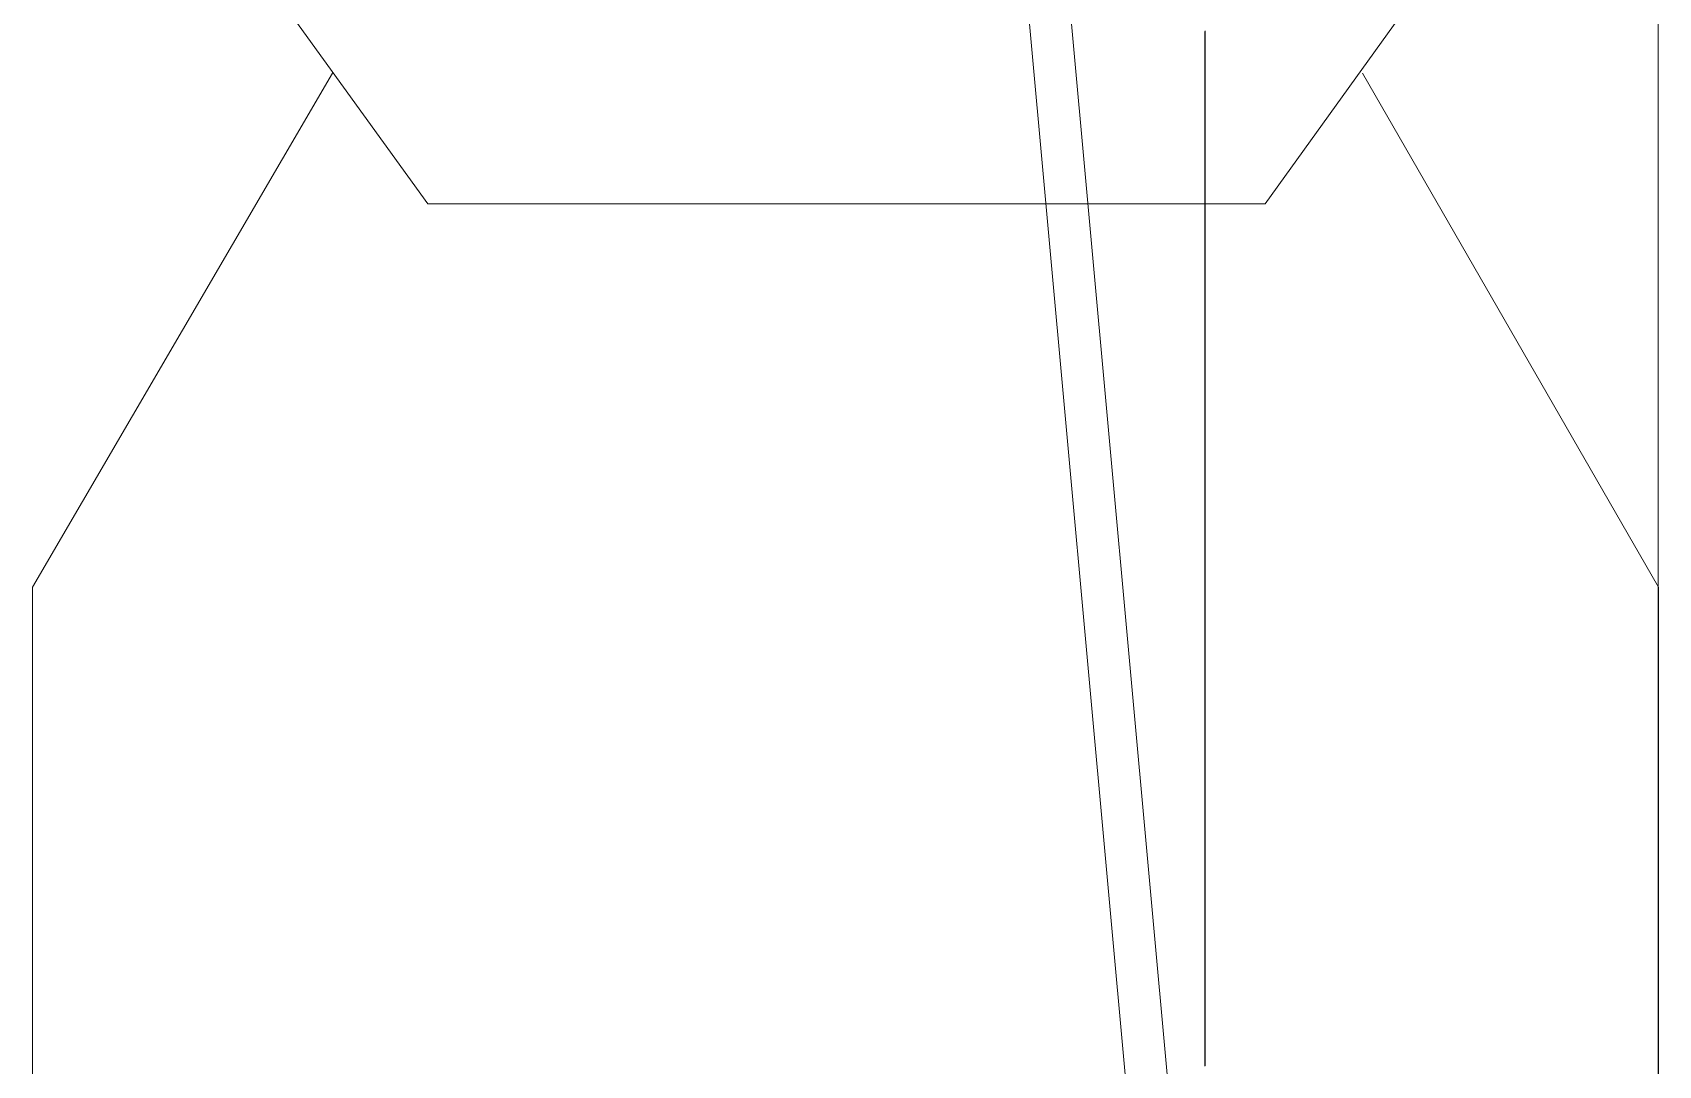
# Model space of a CAD drawing. Extents: x 65572 to 72871, y 30718 to 33858.
# Drawn here: x 65706.481 to 65710.002, y 31690.323 to 31692.561 of the extents above; entities that cross this region are included whole.
import ezdxf

# ---------------------------------------------------------------- set-up
doc = ezdxf.new("R2010")
doc.units = 0
doc.header["$LTSCALE"] = 0.5
doc.header["$MEASUREMENT"] = 0
doc.layers.get('0').update_dxf_attribs({"color": 20, "linetype": 'CONTINUOUS'})
doc.layers.add('Framing', color=142, linetype='CONTINUOUS', lineweight=13)
doc.layers.add('Layout', color=154, linetype='CONTINUOUS', lineweight=5)

# ---------------------------------------------------------------- blocks, each defined once
blk = doc.blocks.new('12fstg01')
at = {"color": 0, "linetype": 'ByBlock'}
for p, q in [((0.119707, 0.073992), (0.163991, 0.073992)), ((0.163991, 0.073992), (0.187379, 0.060338)), ((0.181428, 0.056002), (0.206338, 0.073992)), ((0.181428, 0.017898), (0.181428, 0.056002)), ((0.206338, 0), (0.181428, 0.017898)), ((0.163991, 0), (0.187379, 0.01347)), ((0.119707, 0), (0.163991, 0))]:
    blk.add_line(p, q, dxfattribs=at)

msp = doc.modelspace()

# ---------------------------------------------------------------- linework, layer by layer
at = {"layer": 'Framing'}
msp.add_line((65710.001499, 31646.573358), (65710.001499, 31987.019194), dxfattribs=at)
at = {"layer": 'Layout', "linetype": 'ByBlock'}
for p, q in [((65708.020398, 31700.399654), (65709.020081, 31689.403142)), ((65709.020403, 31689.398956), (65708.020398, 31700.39901)), ((65708.020398, 31699.397953), (65709.020081, 31688.401441))]:
    msp.add_line(p, q, dxfattribs=at)
msp.add_lwpolyline([(65709.020081, 31690.32222), (65709.020081, 31690.324257), (65709.020081, 31690.326295), (65709.020081, 31690.328332), (65709.020081, 31690.330369), (65709.020081, 31690.332406), (65709.020081, 31690.334444), (65709.020081, 31690.336481), (65709.020081, 31690.338518), (65709.020081, 31690.340556), (65709.020081, 31690.342593), (65709.020081, 31690.34463), (65709.020081, 31690.346667), (65709.020081, 31690.348705), (65709.020081, 31690.350742), (65709.020081, 31690.352779), (65709.020081, 31690.354816), (65709.020081, 31690.356854), (65709.020081, 31690.358891), (65709.020081, 31690.360928), (65709.020081, 31690.362965), (65709.020081, 31690.365003), (65709.020081, 31690.36704), (65709.020081, 31690.369077), (65709.020081, 31690.371114), (65709.020081, 31690.373152), (65709.020081, 31690.375189), (65709.020081, 31690.377226), (65709.020081, 31690.379263), (65709.020081, 31690.381301), (65709.020081, 31690.383338), (65709.020081, 31690.385375), (65709.020081, 31690.387413), (65709.020081, 31690.38945), (65709.020081, 31690.391487), (65709.020081, 31690.393524), (65709.020081, 31690.395562), (65709.020081, 31690.397599), (65709.020081, 31690.399636), (65709.020081, 31690.401673), (65709.020081, 31690.403711), (65709.020081, 31690.405748), (65709.020081, 31690.407785), (65709.020081, 31690.409822), (65709.020081, 31690.41186), (65709.020081, 31690.413897), (65709.020081, 31690.415934), (65709.020081, 31690.417971), (65709.020081, 31690.420009), (65709.020081, 31690.422046), (65709.020081, 31690.424083), (65709.020081, 31690.42612), (65709.020081, 31690.428158), (65709.020081, 31690.430195), (65709.020081, 31690.432232), (65709.020081, 31690.43427), (65709.020081, 31690.436307), (65709.020081, 31690.438344), (65709.020081, 31690.440381), (65709.020081, 31690.442419), (65709.020081, 31690.444456), (65709.020081, 31690.446493), (65709.020081, 31690.44853), (65709.020081, 31690.450568), (65709.020081, 31690.452605), (65709.020081, 31690.454642), (65709.020081, 31690.456679), (65709.020081, 31690.458717), (65709.020081, 31690.460754), (65709.020081, 31690.462791), (65709.020081, 31690.464828), (65709.020081, 31690.466866), (65709.020081, 31690.468903), (65709.020081, 31690.47094), (65709.020081, 31690.472977), (65709.020081, 31690.475015), (65709.020081, 31690.477052), (65709.020081, 31690.479089), (65709.020081, 31690.481127), (65709.020081, 31690.483164), (65709.020081, 31690.485201), (65709.020081, 31690.487238), (65709.020081, 31690.489276), (65709.020081, 31690.491313), (65709.020081, 31690.49335), (65709.020081, 31690.495387), (65709.020081, 31690.497425), (65709.020081, 31690.499462), (65709.020081, 31690.501499), (65709.020081, 31690.503536), (65709.020081, 31690.505574), (65709.020081, 31690.507611), (65709.020081, 31690.509648), (65709.020081, 31690.511685), (65709.020081, 31690.513723), (65709.020081, 31690.51576), (65709.020081, 31690.517797), (65709.020081, 31690.519834), (65709.020081, 31690.521872), (65709.020081, 31690.523909), (65709.020081, 31690.525946), (65709.020081, 31690.527984), (65709.020081, 31690.530021), (65709.020081, 31690.532058), (65709.020081, 31690.534095), (65709.020081, 31690.536133), (65709.020081, 31690.53817), (65709.020081, 31690.540207), (65709.020081, 31690.542244), (65709.020081, 31690.544282), (65709.020081, 31690.546319), (65709.020081, 31690.548356), (65709.020081, 31690.550393), (65709.020081, 31690.552431), (65709.020081, 31690.554468), (65709.020081, 31690.556505), (65709.020081, 31690.558542), (65709.020081, 31690.56058), (65709.020081, 31690.562617), (65709.020081, 31690.564654), (65709.020081, 31690.566691), (65709.020081, 31690.568729), (65709.020081, 31690.570766), (65709.020081, 31690.572803), (65709.020081, 31690.574841), (65709.020081, 31690.576878), (65709.020081, 31690.578915), (65709.020081, 31690.580952), (65709.020081, 31690.58299), (65709.020081, 31690.585027), (65709.020081, 31690.587064), (65709.020081, 31690.589101), (65709.020081, 31690.591139), (65709.020081, 31690.59442), (65709.020081, 31690.597702), (65709.020081, 31690.600984), (65709.020081, 31690.604266), (65709.020081, 31690.607547), (65709.020081, 31690.610829), (65709.020081, 31690.614111), (65709.020081, 31690.617392), (65709.020081, 31690.620674), (65709.020081, 31690.623956), (65709.020081, 31690.627238), (65709.020081, 31690.630519), (65709.020081, 31690.633801), (65709.020081, 31690.637083), (65709.020081, 31690.640365), (65709.020081, 31690.643646), (65709.020081, 31690.646928), (65709.020081, 31690.65021), (65709.020081, 31690.653492), (65709.020081, 31690.656773), (65709.020081, 31690.660055), (65709.020081, 31690.663337), (65709.020081, 31690.666619), (65709.020081, 31690.6699), (65709.020081, 31690.673182), (65709.020081, 31690.676464), (65709.020081, 31690.679745), (65709.020081, 31690.683027), (65709.020081, 31690.686309), (65709.020081, 31690.689591), (65709.020081, 31690.692872), (65709.020081, 31690.696154), (65709.020081, 31690.699436), (65709.020081, 31690.702718), (65709.020081, 31690.705999), (65709.020081, 31690.709281), (65709.020081, 31690.712563), (65709.020081, 31690.715845), (65709.020081, 31690.719126), (65709.020081, 31690.722408), (65709.020081, 31690.72569), (65709.020081, 31690.728971), (65709.020081, 31690.732253), (65709.020081, 31690.735535), (65709.020081, 31690.738817), (65709.020081, 31690.742098), (65709.020081, 31690.74538), (65709.020081, 31690.748662), (65709.020081, 31690.751944), (65709.020081, 31690.755225), (65709.020081, 31690.758507), (65709.020081, 31690.761789), (65709.020081, 31690.765071), (65709.020081, 31690.768352), (65709.020081, 31690.771634), (65709.020081, 31690.774916), (65709.020081, 31690.778197), (65709.020081, 31690.781479), (65709.020081, 31690.784761), (65709.020081, 31690.788043), (65709.020081, 31690.791324), (65709.020081, 31690.794606), (65709.020081, 31690.797888), (65709.020081, 31690.80117), (65709.020081, 31690.804451), (65709.020081, 31690.807733), (65709.020081, 31690.811015), (65709.020081, 31690.814297), (65709.020081, 31690.817578), (65709.020081, 31690.82086), (65709.020081, 31690.824142), (65709.020081, 31690.827423), (65709.020081, 31690.830705), (65709.020081, 31690.833987), (65709.020081, 31690.837269), (65709.020081, 31690.84055), (65709.020081, 31690.843832), (65709.020081, 31690.847114), (65709.020081, 31690.850396), (65709.020081, 31690.853677), (65709.020081, 31690.856959), (65709.020081, 31690.860241), (65709.020081, 31690.863523), (65709.020081, 31690.866804), (65709.020081, 31690.870086), (65709.020081, 31690.873368), (65709.020081, 31690.87665), (65709.020081, 31690.879931), (65709.020081, 31690.883213), (65709.020081, 31690.886495), (65709.020081, 31690.889776), (65709.020081, 31690.893058), (65709.020081, 31690.89634), (65709.020081, 31690.899622), (65709.020081, 31690.902903), (65709.020081, 31690.906185), (65709.020081, 31690.909467), (65709.020081, 31690.912749), (65709.020081, 31690.91603), (65709.020081, 31690.919312), (65709.020081, 31690.922594), (65709.020081, 31690.925876), (65709.020081, 31690.929157), (65709.020081, 31690.932439), (65709.020081, 31690.935721), (65709.020081, 31690.939002), (65709.020081, 31690.942284), (65709.020081, 31690.945566), (65709.020081, 31690.948848), (65709.020081, 31690.952129), (65709.020081, 31690.955411), (65709.020081, 31690.958693), (65709.020081, 31690.961975), (65709.020081, 31690.965256), (65709.020081, 31690.968538), (65709.020081, 31690.97182), (65709.020081, 31690.975102), (65709.020081, 31690.978383), (65709.020081, 31690.981665), (65709.020081, 31690.984947), (65709.020081, 31690.988228), (65709.020081, 31690.99151), (65709.020081, 31690.994792), (65709.020081, 31690.998074), (65709.020081, 31691.001355), (65709.020081, 31691.004637), (65709.020081, 31691.007919), (65709.020081, 31691.011201), (65709.020081, 31691.014482), (65709.020081, 31691.017764), (65709.020081, 31691.021046), (65709.020081, 31691.024328), (65709.020081, 31691.027609), (65709.020081, 31691.030891), (65709.020081, 31691.034173), (65709.020081, 31691.037454), (65709.020081, 31691.040736), (65709.020081, 31691.044018), (65709.020081, 31691.0473), (65709.020081, 31691.050581), (65709.020081, 31691.053863), (65709.020081, 31691.057145), (65709.020081, 31691.060427), (65709.020081, 31691.063708), (65709.020081, 31691.06699), (65709.020081, 31691.070272), (65709.020081, 31691.073554), (65709.020081, 31691.076835), (65709.020081, 31691.080117), (65709.020081, 31691.083399), (65709.020081, 31691.086681), (65709.020081, 31691.089962), (65709.020081, 31691.093244), (65709.020081, 31691.096526), (65709.020081, 31691.099807), (65709.020081, 31691.103089), (65709.020081, 31691.106371), (65709.020081, 31691.109653), (65709.020081, 31691.112934), (65709.020081, 31691.116216), (65709.020081, 31691.119498), (65709.020081, 31691.12278), (65709.020081, 31691.126061), (65709.020081, 31691.129343), (65709.020081, 31691.132625), (65709.020081, 31691.135907), (65709.020081, 31691.139188), (65709.020081, 31691.14247), (65709.020081, 31691.145752), (65709.020081, 31691.149033), (65709.020081, 31691.152315), (65709.020081, 31691.155597), (65709.020081, 31691.158879), (65709.020081, 31691.16216), (65709.020081, 31691.165442), (65709.020081, 31691.168724), (65709.020081, 31691.172006), (65709.020081, 31691.175287), (65709.020081, 31691.178569), (65709.020081, 31691.181851), (65709.020081, 31691.185133), (65709.020081, 31691.188414), (65709.020081, 31691.191696), (65709.020081, 31691.194978), (65709.020081, 31691.198259), (65709.020081, 31691.201541), (65709.020081, 31691.204823), (65709.020081, 31691.208105), (65709.020081, 31691.211386), (65709.020081, 31691.214668), (65709.020081, 31691.21795), (65709.020081, 31691.221232), (65709.020081, 31691.224513), (65709.020081, 31691.227795), (65709.020081, 31691.231077), (65709.020081, 31691.234359), (65709.020081, 31691.23764), (65709.020081, 31691.240922), (65709.020081, 31691.244204), (65709.020081, 31691.247485), (65709.020081, 31691.250767), (65709.020081, 31691.254049), (65709.020081, 31691.257331), (65709.020081, 31691.260612), (65709.020081, 31691.263894), (65709.020081, 31691.267176), (65709.020081, 31691.270458), (65709.020081, 31691.273739), (65709.020081, 31691.277021), (65709.020081, 31691.280303), (65709.020081, 31691.283585), (65709.020081, 31691.286866), (65709.020081, 31691.290148), (65709.020081, 31691.29343), (65709.020081, 31691.296712), (65709.020081, 31691.299993), (65709.020081, 31691.303275), (65709.020081, 31691.306557), (65709.020081, 31691.309838), (65709.020081, 31691.31312), (65709.020081, 31691.316402), (65709.020081, 31691.319684), (65709.020081, 31691.322965), (65709.020081, 31691.326247), (65709.020081, 31691.329529), (65709.020081, 31691.332811), (65709.020081, 31691.336092), (65709.020081, 31691.339374), (65709.020081, 31691.342656), (65709.020081, 31691.345938), (65709.020081, 31691.349219), (65709.020081, 31691.352501), (65709.020081, 31691.355783), (65709.020081, 31691.359064), (65709.020081, 31691.362346), (65709.020081, 31691.365628), (65709.020081, 31691.36891), (65709.020081, 31691.372191), (65709.020081, 31691.375473), (65709.020081, 31691.378755), (65709.020081, 31691.382037), (65709.020081, 31691.385318), (65709.020081, 31691.3886), (65709.020081, 31691.391882), (65709.020081, 31691.395164), (65709.020081, 31691.398445), (65709.020081, 31691.401727), (65709.020081, 31691.405009), (65709.020081, 31691.40829), (65709.020081, 31691.411572), (65709.020081, 31691.414854), (65709.020081, 31691.418136), (65709.020081, 31691.421417), (65709.020081, 31691.424699), (65709.020081, 31691.427981), (65709.020081, 31691.431263), (65709.020081, 31691.434544), (65709.020081, 31691.437826), (65709.020081, 31691.441108), (65709.020081, 31691.44439), (65709.020081, 31691.447671), (65709.020081, 31691.450953), (65709.020081, 31691.454235), (65709.020081, 31691.457516), (65709.020081, 31691.460798), (65709.020081, 31691.46408), (65709.020081, 31691.467362), (65709.020081, 31691.470643), (65709.020081, 31691.473925), (65709.020081, 31691.477207), (65709.020081, 31691.480489), (65709.020081, 31691.48377), (65709.020081, 31691.487052), (65709.020081, 31691.490334), (65709.020081, 31691.493616), (65709.020081, 31691.496897), (65709.020081, 31691.500179), (65709.020081, 31691.503461), (65709.020081, 31691.506743), (65709.020081, 31691.510024), (65709.020081, 31691.513306), (65709.020081, 31691.516588), (65709.020081, 31691.519869), (65709.020081, 31691.523151), (65709.020081, 31691.526433), (65709.020081, 31691.529715), (65709.020081, 31691.532996), (65709.020081, 31691.536278), (65709.020081, 31691.53956), (65709.020081, 31691.542842), (65709.020081, 31691.546123), (65709.020081, 31691.549405), (65709.020081, 31691.552687), (65709.020081, 31691.555969), (65709.020081, 31691.55925), (65709.020081, 31691.562532), (65709.020081, 31691.565814), (65709.020081, 31691.569095), (65709.020081, 31691.572377), (65709.020081, 31691.575659), (65709.020081, 31691.578941), (65709.020081, 31691.582222), (65709.020081, 31691.585504), (65709.020081, 31691.588786), (65709.020081, 31691.592068), (65709.020081, 31691.595349), (65709.020081, 31691.598631), (65709.020081, 31691.601913), (65709.020081, 31691.605195), (65709.020081, 31691.608476), (65709.020081, 31691.611758), (65709.020081, 31691.61504), (65709.020081, 31691.618321), (65709.020081, 31691.621603), (65709.020081, 31691.624885), (65709.020081, 31691.628167), (65709.020081, 31691.631448), (65709.020081, 31691.63473), (65709.020081, 31691.638012), (65709.020081, 31691.641294), (65709.020081, 31691.644575), (65709.020081, 31691.647857), (65709.020081, 31691.651139), (65709.020081, 31691.654421), (65709.020081, 31691.657702), (65709.020081, 31691.660984), (65709.020081, 31691.664266), (65709.020081, 31691.667547), (65709.020081, 31691.670829), (65709.020081, 31691.674111), (65709.020081, 31691.677393), (65709.020081, 31691.680674), (65709.020081, 31691.683956), (65709.020081, 31691.687238), (65709.020081, 31691.69052), (65709.020081, 31691.693801), (65709.020081, 31691.697083), (65709.020081, 31691.700365), (65709.020081, 31691.703647), (65709.020081, 31691.706928), (65709.020081, 31691.71021), (65709.020081, 31691.713492), (65709.020081, 31691.716773), (65709.020081, 31691.720055), (65709.020081, 31691.723337), (65709.020081, 31691.726619), (65709.020081, 31691.7299), (65709.020081, 31691.733182), (65709.020081, 31691.736464), (65709.020081, 31691.739746), (65709.020081, 31691.743027), (65709.020081, 31691.746309), (65709.020081, 31691.749591), (65709.020081, 31691.752873), (65709.020081, 31691.756154), (65709.020081, 31691.759436), (65709.020081, 31691.762718), (65709.020081, 31691.766), (65709.020081, 31691.769281), (65709.020081, 31691.772563), (65709.020081, 31691.775845), (65709.020081, 31691.779126), (65709.020081, 31691.782408), (65709.020081, 31691.78569), (65709.020081, 31691.788972), (65709.020081, 31691.792253), (65709.020081, 31691.795535), (65709.020081, 31691.798817), (65709.020081, 31691.802099), (65709.020081, 31691.80538), (65709.020081, 31691.808662), (65709.020081, 31691.811944), (65709.020081, 31691.815226), (65709.020081, 31691.818507), (65709.020081, 31691.821789), (65709.020081, 31691.825071), (65709.020081, 31691.828352), (65709.020081, 31691.831634), (65709.020081, 31691.834916), (65709.020081, 31691.838198), (65709.020081, 31691.841479), (65709.020081, 31691.844761), (65709.020081, 31691.848043), (65709.020081, 31691.851325), (65709.020081, 31691.854606), (65709.020081, 31691.857888), (65709.020081, 31691.86117), (65709.020081, 31691.864452), (65709.020081, 31691.867733), (65709.020081, 31691.871015), (65709.020081, 31691.874297), (65709.020081, 31691.877578), (65709.020081, 31691.88086), (65709.020081, 31691.884142), (65709.020081, 31691.887424), (65709.020081, 31691.890705), (65709.020081, 31691.893987), (65709.020081, 31691.897269), (65709.020081, 31691.900551), (65709.020081, 31691.903832), (65709.020081, 31691.907114), (65709.020081, 31691.910396), (65709.020081, 31691.913678), (65709.020081, 31691.916959), (65709.020081, 31691.920241), (65709.020081, 31691.923523), (65709.020081, 31691.926804), (65709.020081, 31691.930086), (65709.020081, 31691.933368), (65709.020081, 31691.93665), (65709.020081, 31691.939931), (65709.020081, 31691.943213), (65709.020081, 31691.946495), (65709.020081, 31691.949777), (65709.020081, 31691.953058), (65709.020081, 31691.95634), (65709.020081, 31691.959622), (65709.020081, 31691.962904), (65709.020081, 31691.966185), (65709.020081, 31691.969467), (65709.020081, 31691.972749), (65709.020081, 31691.976031), (65709.020081, 31691.979312), (65709.020081, 31691.982594), (65709.020081, 31691.985876), (65709.020081, 31691.989157), (65709.020081, 31691.992439), (65709.020081, 31691.995721), (65709.020081, 31691.999003), (65709.020081, 31692.002284), (65709.020081, 31692.005566), (65709.020081, 31692.008848), (65709.020081, 31692.01213), (65709.020081, 31692.015411), (65709.020081, 31692.018693), (65709.020081, 31692.022515), (65709.020081, 31692.026876), (65709.020081, 31692.031238), (65709.020081, 31692.0356), (65709.020081, 31692.039961), (65709.020081, 31692.044323), (65709.020081, 31692.048685), (65709.020081, 31692.053046), (65709.020081, 31692.057408), (65709.020081, 31692.06177), (65709.020081, 31692.066131), (65709.020081, 31692.070493), (65709.020081, 31692.074855), (65709.020081, 31692.079216), (65709.020081, 31692.083578), (65709.020081, 31692.087939), (65709.020081, 31692.092301), (65709.020081, 31692.096663), (65709.020081, 31692.101024), (65709.020081, 31692.105386), (65709.020081, 31692.109748), (65709.020081, 31692.114109), (65709.020081, 31692.118471), (65709.020081, 31692.122833), (65709.020081, 31692.127194), (65709.020081, 31692.131556), (65709.020081, 31692.135918), (65709.020081, 31692.140279), (65709.020081, 31692.144641), (65709.020081, 31692.149003), (65709.020081, 31692.153364), (65709.020081, 31692.157726), (65709.020081, 31692.162087), (65709.020081, 31692.166449), (65709.020081, 31692.170811), (65709.020081, 31692.175172), (65709.020081, 31692.179534), (65709.020081, 31692.183896), (65709.020081, 31692.188257), (65709.020081, 31692.192619), (65709.020081, 31692.196981), (65709.020081, 31692.201342), (65709.020081, 31692.205704), (65709.020081, 31692.210066), (65709.020081, 31692.214427), (65709.020081, 31692.218789), (65709.020081, 31692.223151), (65709.020081, 31692.227512), (65709.020081, 31692.231874), (65709.020081, 31692.236235), (65709.020081, 31692.240597), (65709.020081, 31692.244959), (65709.020081, 31692.24932), (65709.020081, 31692.253682), (65709.020081, 31692.258044), (65709.020081, 31692.262405), (65709.020081, 31692.266767), (65709.020081, 31692.271129), (65709.020081, 31692.27549), (65709.020081, 31692.279852), (65709.020081, 31692.284214), (65709.020081, 31692.288575), (65709.020081, 31692.292937), (65709.020081, 31692.297299), (65709.020081, 31692.30166), (65709.020081, 31692.306022), (65709.020081, 31692.310384), (65709.020081, 31692.314745), (65709.020081, 31692.319107), (65709.020081, 31692.323468), (65709.020081, 31692.32783), (65709.020081, 31692.332192), (65709.020081, 31692.336553), (65709.020081, 31692.340915), (65709.020081, 31692.345277), (65709.020081, 31692.349638), (65709.020081, 31692.354), (65709.020081, 31692.358362), (65709.020081, 31692.362723), (65709.020081, 31692.367085), (65709.020081, 31692.371447), (65709.020081, 31692.375808), (65709.020081, 31692.38017), (65709.020081, 31692.384532), (65709.020081, 31692.388893), (65709.020081, 31692.393255), (65709.020081, 31692.397616), (65709.020081, 31692.401978), (65709.020081, 31692.40634), (65709.020081, 31692.410701), (65709.020081, 31692.415063), (65709.020081, 31692.419425), (65709.020081, 31692.423786), (65709.020081, 31692.428148), (65709.020081, 31692.43251), (65709.020081, 31692.436871), (65709.020081, 31692.441233), (65709.020081, 31692.445595), (65709.020081, 31692.449956), (65709.020081, 31692.454318), (65709.020081, 31692.45868), (65709.020081, 31692.463041), (65709.020081, 31692.467403), (65709.020081, 31692.471764), (65709.020081, 31692.476126), (65709.020081, 31692.480488), (65709.020081, 31692.484849), (65709.020081, 31692.489211), (65709.020081, 31692.493573), (65709.020081, 31692.497934), (65709.020081, 31692.502296), (65709.020081, 31692.506658), (65709.020081, 31692.511019), (65709.020081, 31692.515381), (65709.020081, 31692.519743), (65709.020081, 31692.524104), (65709.020081, 31692.528466), (65709.020081, 31692.532828), (65709.020081, 31692.537189), (65709.020081, 31692.541551), (65709.020081, 31692.545912), (65709.020081, 31692.550274), (65709.020081, 31692.554636), (65709.020081, 31692.558997), (65709.020081, 31692.563359)], dxfattribs=at)
at = {"layer": 'Layout', "linetype": 'ByBlock', "flags": 128}
msp.add_lwpolyline([(65709.020403, 31690.322406), (65709.020403, 31690.324444), (65709.020403, 31690.326482), (65709.020403, 31690.32852), (65709.020403, 31690.330558), (65709.020403, 31690.332596), (65709.020403, 31690.334634), (65709.020403, 31690.336671), (65709.020403, 31690.338709), (65709.020403, 31690.340747), (65709.020403, 31690.342785), (65709.020403, 31690.344823), (65709.020403, 31690.346861), (65709.020403, 31690.348899), (65709.020403, 31690.350937), (65709.020403, 31690.352975), (65709.020403, 31690.355013), (65709.020403, 31690.357051), (65709.020403, 31690.359089), (65709.020403, 31690.361126), (65709.020403, 31690.363164), (65709.020403, 31690.365202), (65709.020403, 31690.36724), (65709.020403, 31690.369278), (65709.020403, 31690.371316), (65709.020403, 31690.373354), (65709.020403, 31690.375392), (65709.020403, 31690.37743), (65709.020403, 31690.379468), (65709.020403, 31690.381506), (65709.020403, 31690.383544), (65709.020403, 31690.385581), (65709.020403, 31690.387619), (65709.020403, 31690.389657), (65709.020403, 31690.391695), (65709.020403, 31690.393733), (65709.020403, 31690.395771), (65709.020403, 31690.397809), (65709.020403, 31690.399847), (65709.020403, 31690.401885), (65709.020403, 31690.403923), (65709.020403, 31690.405961), (65709.020403, 31690.407999), (65709.020403, 31690.410036), (65709.020403, 31690.412074), (65709.020403, 31690.414112), (65709.020403, 31690.41615), (65709.020403, 31690.418188), (65709.020403, 31690.420226), (65709.020403, 31690.422264), (65709.020403, 31690.424302), (65709.020403, 31690.42634), (65709.020403, 31690.428378), (65709.020403, 31690.430416), (65709.020403, 31690.432454), (65709.020403, 31690.434491), (65709.020403, 31690.436529), (65709.020403, 31690.438567), (65709.020403, 31690.440605), (65709.020403, 31690.442643), (65709.020403, 31690.444681), (65709.020403, 31690.446719), (65709.020403, 31690.448757), (65709.020403, 31690.450795), (65709.020403, 31690.452833), (65709.020403, 31690.454871), (65709.020403, 31690.456909), (65709.020403, 31690.458946), (65709.020403, 31690.460984), (65709.020403, 31690.463022), (65709.020403, 31690.46506), (65709.020403, 31690.467098), (65709.020403, 31690.469136), (65709.020403, 31690.471174), (65709.020403, 31690.473212), (65709.020403, 31690.47525), (65709.020403, 31690.477288), (65709.020403, 31690.479326), (65709.020403, 31690.481364), (65709.020403, 31690.483401), (65709.020403, 31690.485439), (65709.020403, 31690.487477), (65709.020403, 31690.489515), (65709.020403, 31690.491553), (65709.020403, 31690.493591), (65709.020403, 31690.495629), (65709.020403, 31690.497667), (65709.020403, 31690.499705), (65709.020403, 31690.501743), (65709.020403, 31690.503781), (65709.020403, 31690.505819), (65709.020403, 31690.507856), (65709.020403, 31690.509894), (65709.020403, 31690.511932), (65709.020403, 31690.51397), (65709.020403, 31690.516008), (65709.020403, 31690.518046), (65709.020403, 31690.520084), (65709.020403, 31690.522122), (65709.020403, 31690.52416), (65709.020403, 31690.526198), (65709.020403, 31690.528236), (65709.020403, 31690.530274), (65709.020403, 31690.532312), (65709.020403, 31690.534349), (65709.020403, 31690.536387), (65709.020403, 31690.538425), (65709.020403, 31690.540463), (65709.020403, 31690.542501), (65709.020403, 31690.544539), (65709.020403, 31690.546577), (65709.020403, 31690.548615), (65709.020403, 31690.550653), (65709.020403, 31690.552691), (65709.020403, 31690.554729), (65709.020403, 31690.556767), (65709.020403, 31690.558804), (65709.020403, 31690.560842), (65709.020403, 31690.56288), (65709.020403, 31690.564918), (65709.020403, 31690.566956), (65709.020403, 31690.568994), (65709.020403, 31690.571032), (65709.020403, 31690.57307), (65709.020403, 31690.575108), (65709.020403, 31690.577146), (65709.020403, 31690.579184), (65709.020403, 31690.581222), (65709.020403, 31690.583259), (65709.020403, 31690.585297), (65709.020403, 31690.587335), (65709.020403, 31690.590618), (65709.020403, 31690.593901), (65709.020403, 31690.597184), (65709.020403, 31690.600466), (65709.020403, 31690.603749), (65709.020403, 31690.607032), (65709.020403, 31690.610315), (65709.020403, 31690.613598), (65709.020403, 31690.61688), (65709.020403, 31690.620163), (65709.020403, 31690.623446), (65709.020403, 31690.626729), (65709.020403, 31690.630012), (65709.020403, 31690.633294), (65709.020403, 31690.636577), (65709.020403, 31690.63986), (65709.020403, 31690.643143), (65709.020403, 31690.646426), (65709.020403, 31690.649708), (65709.020403, 31690.652991), (65709.020403, 31690.656274), (65709.020403, 31690.659557), (65709.020403, 31690.662839), (65709.020403, 31690.666122), (65709.020403, 31690.669405), (65709.020403, 31690.672688), (65709.020403, 31690.675971), (65709.020403, 31690.679253), (65709.020403, 31690.682536), (65709.020403, 31690.685819), (65709.020403, 31690.689102), (65709.020403, 31690.692385), (65709.020403, 31690.695667), (65709.020403, 31690.69895), (65709.020403, 31690.702233), (65709.020403, 31690.705516), (65709.020403, 31690.708799), (65709.020403, 31690.712081), (65709.020403, 31690.715364), (65709.020403, 31690.718647), (65709.020403, 31690.72193), (65709.020403, 31690.725213), (65709.020403, 31690.728495), (65709.020403, 31690.731778), (65709.020403, 31690.735061), (65709.020403, 31690.738344), (65709.020403, 31690.741626), (65709.020403, 31690.744909), (65709.020403, 31690.748192), (65709.020403, 31690.751475), (65709.020403, 31690.754758), (65709.020403, 31690.75804), (65709.020403, 31690.761323), (65709.020403, 31690.764606), (65709.020403, 31690.767889), (65709.020403, 31690.771172), (65709.020403, 31690.774454), (65709.020403, 31690.777737), (65709.020403, 31690.78102), (65709.020403, 31690.784303), (65709.020403, 31690.787586), (65709.020403, 31690.790868), (65709.020403, 31690.794151), (65709.020403, 31690.797434), (65709.020403, 31690.800717), (65709.020403, 31690.803999), (65709.020403, 31690.807282), (65709.020403, 31690.810565), (65709.020403, 31690.813848), (65709.020403, 31690.817131), (65709.020403, 31690.820413), (65709.020403, 31690.823696), (65709.020403, 31690.826979), (65709.020403, 31690.830262), (65709.020403, 31690.833545), (65709.020403, 31690.836827), (65709.020403, 31690.84011), (65709.020403, 31690.843393), (65709.020403, 31690.846676), (65709.020403, 31690.849959), (65709.020403, 31690.853241), (65709.020403, 31690.856524), (65709.020403, 31690.859807), (65709.020403, 31690.86309), (65709.020403, 31690.866373), (65709.020403, 31690.869655), (65709.020403, 31690.872938), (65709.020403, 31690.876221), (65709.020403, 31690.879504), (65709.020403, 31690.882786), (65709.020403, 31690.886069), (65709.020403, 31690.889352), (65709.020403, 31690.892635), (65709.020403, 31690.895918), (65709.020403, 31690.8992), (65709.020403, 31690.902483), (65709.020403, 31690.905766), (65709.020403, 31690.909049), (65709.020403, 31690.912332), (65709.020403, 31690.915614), (65709.020403, 31690.918897), (65709.020403, 31690.92218), (65709.020403, 31690.925463), (65709.020403, 31690.928746), (65709.020403, 31690.932028), (65709.020403, 31690.935311), (65709.020403, 31690.938594), (65709.020403, 31690.941877), (65709.020403, 31690.94516), (65709.020403, 31690.948442), (65709.020403, 31690.951725), (65709.020403, 31690.955008), (65709.020403, 31690.958291), (65709.020403, 31690.961573), (65709.020403, 31690.964856), (65709.020403, 31690.968139), (65709.020403, 31690.971422), (65709.020403, 31690.974705), (65709.020403, 31690.977987), (65709.020403, 31690.98127), (65709.020403, 31690.984553), (65709.020403, 31690.987836), (65709.020403, 31690.991119), (65709.020403, 31690.994401), (65709.020403, 31690.997684), (65709.020403, 31691.000967), (65709.020403, 31691.00425), (65709.020403, 31691.007533), (65709.020403, 31691.010815), (65709.020403, 31691.014098), (65709.020403, 31691.017381), (65709.020403, 31691.020664), (65709.020403, 31691.023947), (65709.020403, 31691.027229), (65709.020403, 31691.030512), (65709.020403, 31691.033795), (65709.020403, 31691.037078), (65709.020403, 31691.04036), (65709.020403, 31691.043643), (65709.020403, 31691.046926), (65709.020403, 31691.050209), (65709.020403, 31691.053492), (65709.020403, 31691.056774), (65709.020403, 31691.060057), (65709.020403, 31691.06334), (65709.020403, 31691.066623), (65709.020403, 31691.069906), (65709.020403, 31691.073188), (65709.020403, 31691.076471), (65709.020403, 31691.079754), (65709.020403, 31691.083037), (65709.020403, 31691.08632), (65709.020403, 31691.089602), (65709.020403, 31691.092885), (65709.020403, 31691.096168), (65709.020403, 31691.099451), (65709.020403, 31691.102734), (65709.020403, 31691.106016), (65709.020403, 31691.109299), (65709.020403, 31691.112582), (65709.020403, 31691.115865), (65709.020403, 31691.119147), (65709.020403, 31691.12243), (65709.020403, 31691.125713), (65709.020403, 31691.128996), (65709.020403, 31691.132279), (65709.020403, 31691.135561), (65709.020403, 31691.138844), (65709.020403, 31691.142127), (65709.020403, 31691.14541), (65709.020403, 31691.148693), (65709.020403, 31691.151975), (65709.020403, 31691.155258), (65709.020403, 31691.158541), (65709.020403, 31691.161824), (65709.020403, 31691.165107), (65709.020403, 31691.168389), (65709.020403, 31691.171672), (65709.020403, 31691.174955), (65709.020403, 31691.178238), (65709.020403, 31691.181521), (65709.020403, 31691.184803), (65709.020403, 31691.188086), (65709.020403, 31691.191369), (65709.020403, 31691.194652), (65709.020403, 31691.197934), (65709.020403, 31691.201217), (65709.020403, 31691.2045), (65709.020403, 31691.207783), (65709.020403, 31691.211066), (65709.020403, 31691.214348), (65709.020403, 31691.217631), (65709.020403, 31691.220914), (65709.020403, 31691.224197), (65709.020403, 31691.22748), (65709.020403, 31691.230762), (65709.020403, 31691.234045), (65709.020403, 31691.237328), (65709.020403, 31691.240611), (65709.020403, 31691.243894), (65709.020403, 31691.247176), (65709.020403, 31691.250459), (65709.020403, 31691.253742), (65709.020403, 31691.257025), (65709.020403, 31691.260307), (65709.020403, 31691.26359), (65709.020403, 31691.266873), (65709.020403, 31691.270156), (65709.020403, 31691.273439), (65709.020403, 31691.276721), (65709.020403, 31691.280004), (65709.020403, 31691.283287), (65709.020403, 31691.28657), (65709.020403, 31691.289853), (65709.020403, 31691.293135), (65709.020403, 31691.296418), (65709.020403, 31691.299701), (65709.020403, 31691.302984), (65709.020403, 31691.306267), (65709.020403, 31691.309549), (65709.020403, 31691.312832), (65709.020403, 31691.316115), (65709.020403, 31691.319398), (65709.020403, 31691.322681), (65709.020403, 31691.325963), (65709.020403, 31691.329246), (65709.020403, 31691.332529), (65709.020403, 31691.335812), (65709.020403, 31691.339094), (65709.020403, 31691.342377), (65709.020403, 31691.34566), (65709.020403, 31691.348943), (65709.020403, 31691.352226), (65709.020403, 31691.355508), (65709.020403, 31691.358791), (65709.020403, 31691.362074), (65709.020403, 31691.365357), (65709.020403, 31691.36864), (65709.020403, 31691.371922), (65709.020403, 31691.375205), (65709.020403, 31691.378488), (65709.020403, 31691.381771), (65709.020403, 31691.385054), (65709.020403, 31691.388336), (65709.020403, 31691.391619), (65709.020403, 31691.394902), (65709.020403, 31691.398185), (65709.020403, 31691.401468), (65709.020403, 31691.40475), (65709.020403, 31691.408033), (65709.020403, 31691.411316), (65709.020403, 31691.414599), (65709.020403, 31691.417881), (65709.020403, 31691.421164), (65709.020403, 31691.424447), (65709.020403, 31691.42773), (65709.020403, 31691.431013), (65709.020403, 31691.434295), (65709.020403, 31691.437578), (65709.020403, 31691.440861), (65709.020403, 31691.444144), (65709.020403, 31691.447427), (65709.020403, 31691.450709), (65709.020403, 31691.453992), (65709.020403, 31691.457275), (65709.020403, 31691.460558), (65709.020403, 31691.463841), (65709.020403, 31691.467123), (65709.020403, 31691.470406), (65709.020403, 31691.473689), (65709.020403, 31691.476972), (65709.020403, 31691.480255), (65709.020403, 31691.483537), (65709.020403, 31691.48682), (65709.020403, 31691.490103), (65709.020403, 31691.493386), (65709.020403, 31691.496668), (65709.020403, 31691.499951), (65709.020403, 31691.503234), (65709.020403, 31691.506517), (65709.020403, 31691.5098), (65709.020403, 31691.513082), (65709.020403, 31691.516365), (65709.020403, 31691.519648), (65709.020403, 31691.522931), (65709.020403, 31691.526214), (65709.020403, 31691.529496), (65709.020403, 31691.532779), (65709.020403, 31691.536062), (65709.020403, 31691.539345), (65709.020403, 31691.542628), (65709.020403, 31691.54591), (65709.020403, 31691.549193), (65709.020403, 31691.552476), (65709.020403, 31691.555759), (65709.020403, 31691.559042), (65709.020403, 31691.562324), (65709.020403, 31691.565607), (65709.020403, 31691.56889), (65709.020403, 31691.572173), (65709.020403, 31691.575455), (65709.020403, 31691.578738), (65709.020403, 31691.582021), (65709.020403, 31691.585304), (65709.020403, 31691.588587), (65709.020403, 31691.591869), (65709.020403, 31691.595152), (65709.020403, 31691.598435), (65709.020403, 31691.601718), (65709.020403, 31691.605001), (65709.020403, 31691.608283), (65709.020403, 31691.611566), (65709.020403, 31691.614849), (65709.020403, 31691.618132), (65709.020403, 31691.621415), (65709.020403, 31691.624697), (65709.020403, 31691.62798), (65709.020403, 31691.631263), (65709.020403, 31691.634546), (65709.020403, 31691.637829), (65709.020403, 31691.641111), (65709.020403, 31691.644394), (65709.020403, 31691.647677), (65709.020403, 31691.65096), (65709.020403, 31691.654242), (65709.020403, 31691.657525), (65709.020403, 31691.660808), (65709.020403, 31691.664091), (65709.020403, 31691.667374), (65709.020403, 31691.670656), (65709.020403, 31691.673939), (65709.020403, 31691.677222), (65709.020403, 31691.680505), (65709.020403, 31691.683788), (65709.020403, 31691.68707), (65709.020403, 31691.690353), (65709.020403, 31691.693636), (65709.020403, 31691.696919), (65709.020403, 31691.700202), (65709.020403, 31691.703484), (65709.020403, 31691.706767), (65709.020403, 31691.71005), (65709.020403, 31691.713333), (65709.020403, 31691.716615), (65709.020403, 31691.719898), (65709.020403, 31691.723181), (65709.020403, 31691.726464), (65709.020403, 31691.729747), (65709.020403, 31691.733029), (65709.020403, 31691.736312), (65709.020403, 31691.739595), (65709.020403, 31691.742878), (65709.020403, 31691.746161), (65709.020403, 31691.749443), (65709.020403, 31691.752726), (65709.020403, 31691.756009), (65709.020403, 31691.759292), (65709.020403, 31691.762575), (65709.020403, 31691.765857), (65709.020403, 31691.76914), (65709.020403, 31691.772423), (65709.020403, 31691.775706), (65709.020403, 31691.778989), (65709.020403, 31691.782271), (65709.020403, 31691.785554), (65709.020403, 31691.788837), (65709.020403, 31691.79212), (65709.020403, 31691.795402), (65709.020403, 31691.798685), (65709.020403, 31691.801968), (65709.020403, 31691.805251), (65709.020403, 31691.808534), (65709.020403, 31691.811816), (65709.020403, 31691.815099), (65709.020403, 31691.818382), (65709.020403, 31691.821665), (65709.020403, 31691.824948), (65709.020403, 31691.82823), (65709.020403, 31691.831513), (65709.020403, 31691.834796), (65709.020403, 31691.838079), (65709.020403, 31691.841362), (65709.020403, 31691.844644), (65709.020403, 31691.847927), (65709.020403, 31691.85121), (65709.020403, 31691.854493), (65709.020403, 31691.857776), (65709.020403, 31691.861058), (65709.020403, 31691.864341), (65709.020403, 31691.867624), (65709.020403, 31691.870907), (65709.020403, 31691.874189), (65709.020403, 31691.877472), (65709.020403, 31691.880755), (65709.020403, 31691.884038), (65709.020403, 31691.887321), (65709.020403, 31691.890603), (65709.020403, 31691.893886), (65709.020403, 31691.897169), (65709.020403, 31691.900452), (65709.020403, 31691.903735), (65709.020403, 31691.907017), (65709.020403, 31691.9103), (65709.020403, 31691.913583), (65709.020403, 31691.916866), (65709.020403, 31691.920149), (65709.020403, 31691.923431), (65709.020403, 31691.926714), (65709.020403, 31691.929997), (65709.020403, 31691.93328), (65709.020403, 31691.936563), (65709.020403, 31691.939845), (65709.020403, 31691.943128), (65709.020403, 31691.946411), (65709.020403, 31691.949694), (65709.020403, 31691.952976), (65709.020403, 31691.956259), (65709.020403, 31691.959542), (65709.020403, 31691.962825), (65709.020403, 31691.966108), (65709.020403, 31691.96939), (65709.020403, 31691.972673), (65709.020403, 31691.975956), (65709.020403, 31691.979239), (65709.020403, 31691.982522), (65709.020403, 31691.985804), (65709.020403, 31691.989087), (65709.020403, 31691.99237), (65709.020403, 31691.995653), (65709.020403, 31691.998936), (65709.020403, 31692.002218), (65709.020403, 31692.005501), (65709.020403, 31692.008784), (65709.020403, 31692.012067), (65709.020403, 31692.01535), (65709.020403, 31692.019172), (65709.020403, 31692.023535), (65709.020403, 31692.027899), (65709.020403, 31692.032262), (65709.020403, 31692.036625), (65709.020403, 31692.040988), (65709.020403, 31692.045351), (65709.020403, 31692.049714), (65709.020403, 31692.054077), (65709.020403, 31692.05844), (65709.020403, 31692.062803), (65709.020403, 31692.067166), (65709.020403, 31692.071529), (65709.020403, 31692.075892), (65709.020403, 31692.080255), (65709.020403, 31692.084618), (65709.020403, 31692.088981), (65709.020403, 31692.093344), (65709.020403, 31692.097707), (65709.020403, 31692.10207), (65709.020403, 31692.106433), (65709.020403, 31692.110797), (65709.020403, 31692.11516), (65709.020403, 31692.119523), (65709.020403, 31692.123886), (65709.020403, 31692.128249), (65709.020403, 31692.132612), (65709.020403, 31692.136975), (65709.020403, 31692.141338), (65709.020403, 31692.145701), (65709.020403, 31692.150064), (65709.020403, 31692.154427), (65709.020403, 31692.15879), (65709.020403, 31692.163153), (65709.020403, 31692.167516), (65709.020403, 31692.171879), (65709.020403, 31692.176242), (65709.020403, 31692.180605), (65709.020403, 31692.184968), (65709.020403, 31692.189331), (65709.020403, 31692.193695), (65709.020403, 31692.198058), (65709.020403, 31692.202421), (65709.020403, 31692.206784), (65709.020403, 31692.211147), (65709.020403, 31692.21551), (65709.020403, 31692.219873), (65709.020403, 31692.224236), (65709.020403, 31692.228599), (65709.020403, 31692.232962), (65709.020403, 31692.237325), (65709.020403, 31692.241688), (65709.020403, 31692.246051), (65709.020403, 31692.250414), (65709.020403, 31692.254777), (65709.020403, 31692.25914), (65709.020403, 31692.263503), (65709.020403, 31692.267866), (65709.020403, 31692.272229), (65709.020403, 31692.276593), (65709.020403, 31692.280956), (65709.020403, 31692.285319), (65709.020403, 31692.289682), (65709.020403, 31692.294045), (65709.020403, 31692.298408), (65709.020403, 31692.302771), (65709.020403, 31692.307134), (65709.020403, 31692.311497), (65709.020403, 31692.31586), (65709.020403, 31692.320223), (65709.020403, 31692.324586), (65709.020403, 31692.328949), (65709.020403, 31692.333312), (65709.020403, 31692.337675), (65709.020403, 31692.342038), (65709.020403, 31692.346401), (65709.020403, 31692.350764), (65709.020403, 31692.355127), (65709.020403, 31692.359491), (65709.020403, 31692.363854), (65709.020403, 31692.368217), (65709.020403, 31692.37258), (65709.020403, 31692.376943), (65709.020403, 31692.381306), (65709.020403, 31692.385669), (65709.020403, 31692.390032), (65709.020403, 31692.394395), (65709.020403, 31692.398758), (65709.020403, 31692.403121), (65709.020403, 31692.407484), (65709.020403, 31692.411847), (65709.020403, 31692.41621), (65709.020403, 31692.420573), (65709.020403, 31692.424936), (65709.020403, 31692.429299), (65709.020403, 31692.433662), (65709.020403, 31692.438026), (65709.020403, 31692.442389), (65709.020403, 31692.446752), (65709.020403, 31692.451115), (65709.020403, 31692.455478), (65709.020403, 31692.459841), (65709.020403, 31692.464204), (65709.020403, 31692.468567), (65709.020403, 31692.47293), (65709.020403, 31692.477293), (65709.020403, 31692.481656), (65709.020403, 31692.486019), (65709.020403, 31692.490382), (65709.020403, 31692.494745), (65709.020403, 31692.499108), (65709.020403, 31692.503471), (65709.020403, 31692.507834), (65709.020403, 31692.512197), (65709.020403, 31692.51656), (65709.020403, 31692.520924), (65709.020403, 31692.525287), (65709.020403, 31692.52965), (65709.020403, 31692.534013), (65709.020403, 31692.538376), (65709.020403, 31692.542739), (65709.020403, 31692.547102), (65709.020403, 31692.551465), (65709.020403, 31692.555828), (65709.020403, 31692.560191), (65709.020403, 31692.564554)], dxfattribs=at)

# ---------------------------------------------------------------- block references
at = {"layer": 'Layout', "linetype": 'ByBlock', "xscale": 47.58705652932135, "yscale": 47.58705652932135, "zscale": 47.58705652932135, "rotation": 89.99999999999999}
msp.add_blockref('12fstg01', (65710.002137, 31683.555952), dxfattribs=at)

doc.saveas('drawing.dxf')
